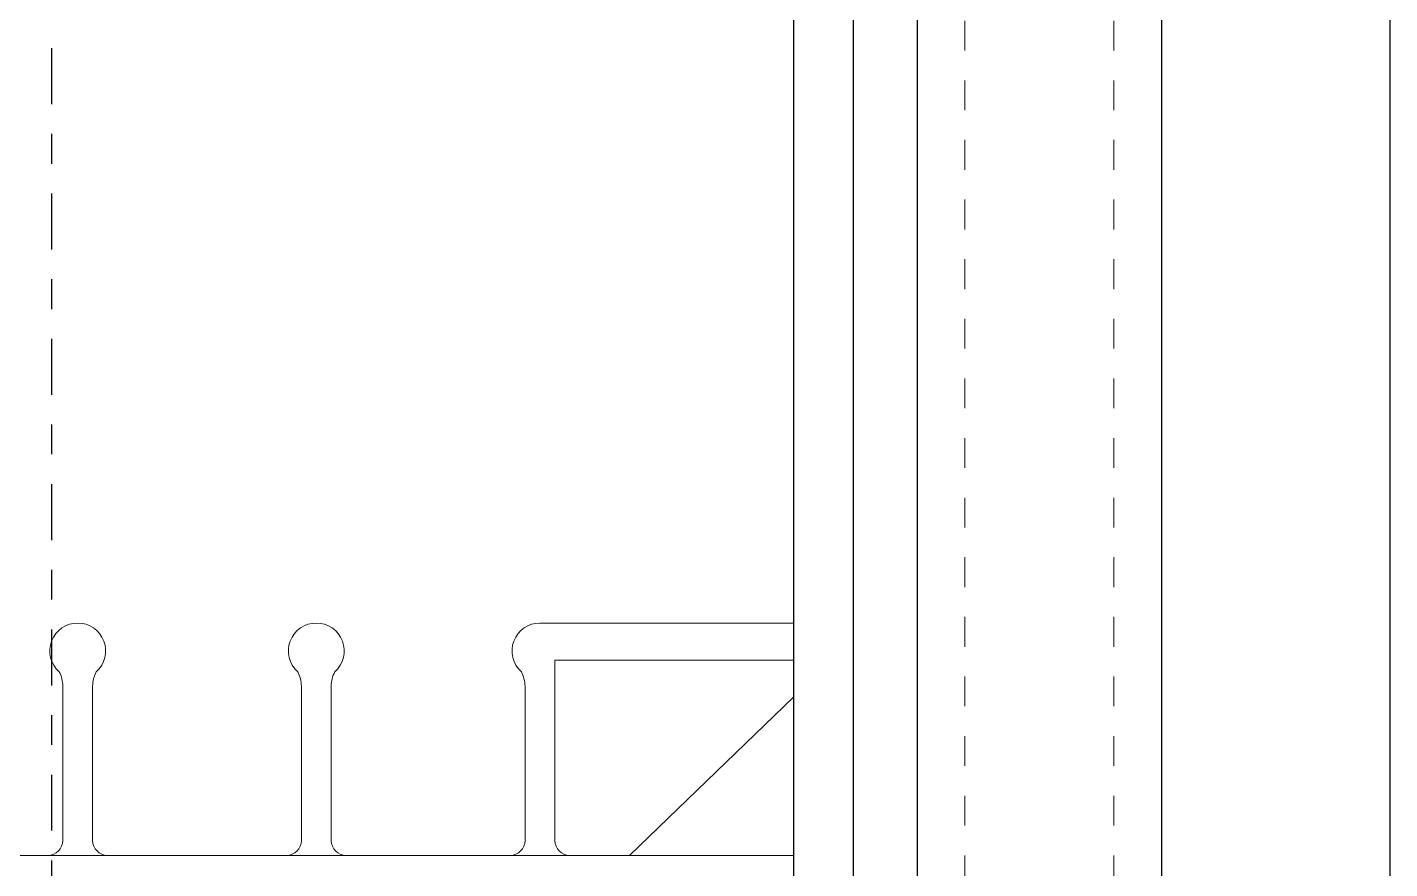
# Model space of a CAD drawing. Header units: inches. Extents: x -71 to 17.9, y 225.4 to 309.4.
# Drawn here: x -32.557 to -27.988, y 264.125 to 266.949 of the extents above; entities that cross this region are included whole.
import ezdxf

# ---------------------------------------------------------------- set-up
doc = ezdxf.new("R2010")
doc.units = ezdxf.units.IN
doc.header["$MEASUREMENT"] = 0
doc.linetypes.add('CENTER', pattern=[2, 1.25, -0.25, 0.25, -0.25])
doc.linetypes.add('DASHED2', pattern=[0.375, 0.25, -0.125])
for name, color, linetype, lineweight in [('A2 Hatch', 8, 'Continuous', 9), ('DETAILS', 7, 'Continuous', 13), ('REBAR', 2, 'CENTER', 30)]:
    doc.layers.add(name, color=color, linetype=linetype, lineweight=lineweight)

msp = doc.modelspace()

# ---------------------------------------------------------------- linework, layer by layer
at = {"color": 1}
for p, q in [((-29.988, 267.6704), (-29.988, 257.5551)), ((-29.788, 267.4204), (-29.788, 257.623)), ((-29.573, 267.1704), (-29.573, 257.6959)), ((-28.753, 267.1704), (-28.753, 257.974)), ((-27.988, 267.1704), (-27.988, 258.2334))]:
    msp.add_line(p, q, dxfattribs=at)
at = {"layer": 'A2 Hatch', "linetype": 'DASHED2', "ltscale": 0.15}
for p, q in [((-29.413, 267.1704), (-29.413, 257.7501)), ((-28.913, 267.1704), (-28.913, 257.9197))]:
    msp.add_line(p, q, dxfattribs=at)
at = {"layer": 'DETAILS', "color": 6, "lineweight": 20}
for p, q in [((-30.838, 264.9498), (-29.988, 264.9498)), ((-30.788, 264.2204), (-30.788, 264.8248)), ((-30.788, 264.8248), (-29.988, 264.8248)), ((-32.438, 264.2204), (-32.438, 264.7383)), ((-32.338, 264.2204), (-32.338, 264.7383)), ((-31.638, 264.2204), (-31.638, 264.7383)), ((-31.538, 264.2204), (-31.538, 264.7383)), ((-30.888, 264.2204), (-30.888, 264.7383)), ((-30.538, 264.1704), (-29.988, 264.7007)), ((-33.988, 264.1704), (-29.988, 264.1704)), ((-32.488, 264.1704), (-32.288, 264.1704)), ((-31.688, 264.1704), (-31.488, 264.1704)), ((-30.938, 264.1704), (-31.488, 264.1704)), ((-30.938, 264.1704), (-30.738, 264.1704)), ((-30.738, 264.1704), (-30.538, 264.1704))]:
    msp.add_line(p, q, dxfattribs=at)
for centre, radius, start, end in [((-32.388, 264.8562), 0.0936, 311.7279, 228.2721), ((-31.588, 264.8562), 0.0936, 311.7279, 228.2721), ((-30.838, 264.8562), 0.0936, 90, 228.272), ((-32.538, 264.7383), 0.1, 0, 28.6972), ((-32.238, 264.7383), 0.1, 151.3028, 180), ((-31.738, 264.7383), 0.1, 0, 28.6972), ((-31.438, 264.7383), 0.1, 151.3028, 180), ((-31.0002, 264.7352), 0.1123, 1.5997, 27.0975), ((-32.488, 264.2204), 0.05, 270, 0), ((-32.288, 264.2204), 0.05, 180, 270), ((-31.688, 264.2204), 0.05, 270, 0), ((-31.488, 264.2204), 0.05, 180, 270), ((-30.938, 264.2204), 0.05, 270, 0), ((-30.738, 264.2204), 0.05, 180, 270)]:
    msp.add_arc(centre, radius, start, end, dxfattribs=at)
at = {"layer": 'REBAR', "ltscale": 0.15}
msp.add_line((-32.4761, 307.8283), (-32.4761, 257.1729), dxfattribs=at)

doc.saveas('drawing.dxf')
